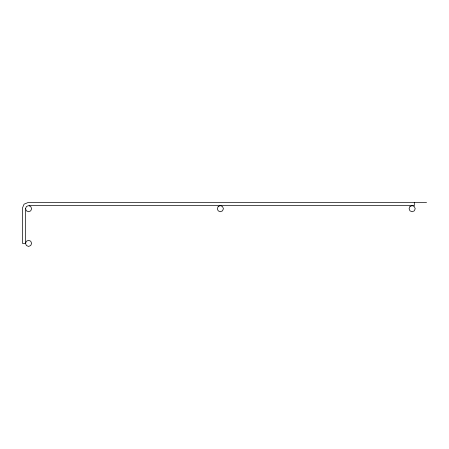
<?xml version="1.0" encoding="UTF-8"?>
<svg xmlns="http://www.w3.org/2000/svg" width="449" height="449" viewBox="0 0 449 449"><rect width="100%" height="100%" fill="white"/><g stroke="black" fill="none" stroke-linecap="round" stroke-linejoin="round"><path stroke-width="0.67" d="M25.509 208.69L26.407 206.523L28.573 205.625L30.734 206.523L31.632 208.69L30.734 210.85L28.573 211.748L26.407 210.85L25.509 208.69L25.509 243.375L26.407 245.536L28.573 246.434L30.734 245.536L31.632 243.375L30.734 241.208L28.573 240.31L26.407 241.208L25.509 243.375L22.45 243.375L22.45 208.078L24.066 204.183L27.961 202.566L426.55 202.566M29.213 205.625L414.309 205.625L414.309 202.566M218.192 206.523L217.299 208.69L218.192 210.85L220.358 211.748L222.524 210.85L223.417 208.69L222.524 206.523L220.358 205.625L218.192 206.523M409.982 206.523L409.084 208.69L409.982 210.85L412.143 211.748L414.309 210.85L415.207 208.69L414.309 206.523L412.143 205.625L409.982 206.523"/></g></svg>
